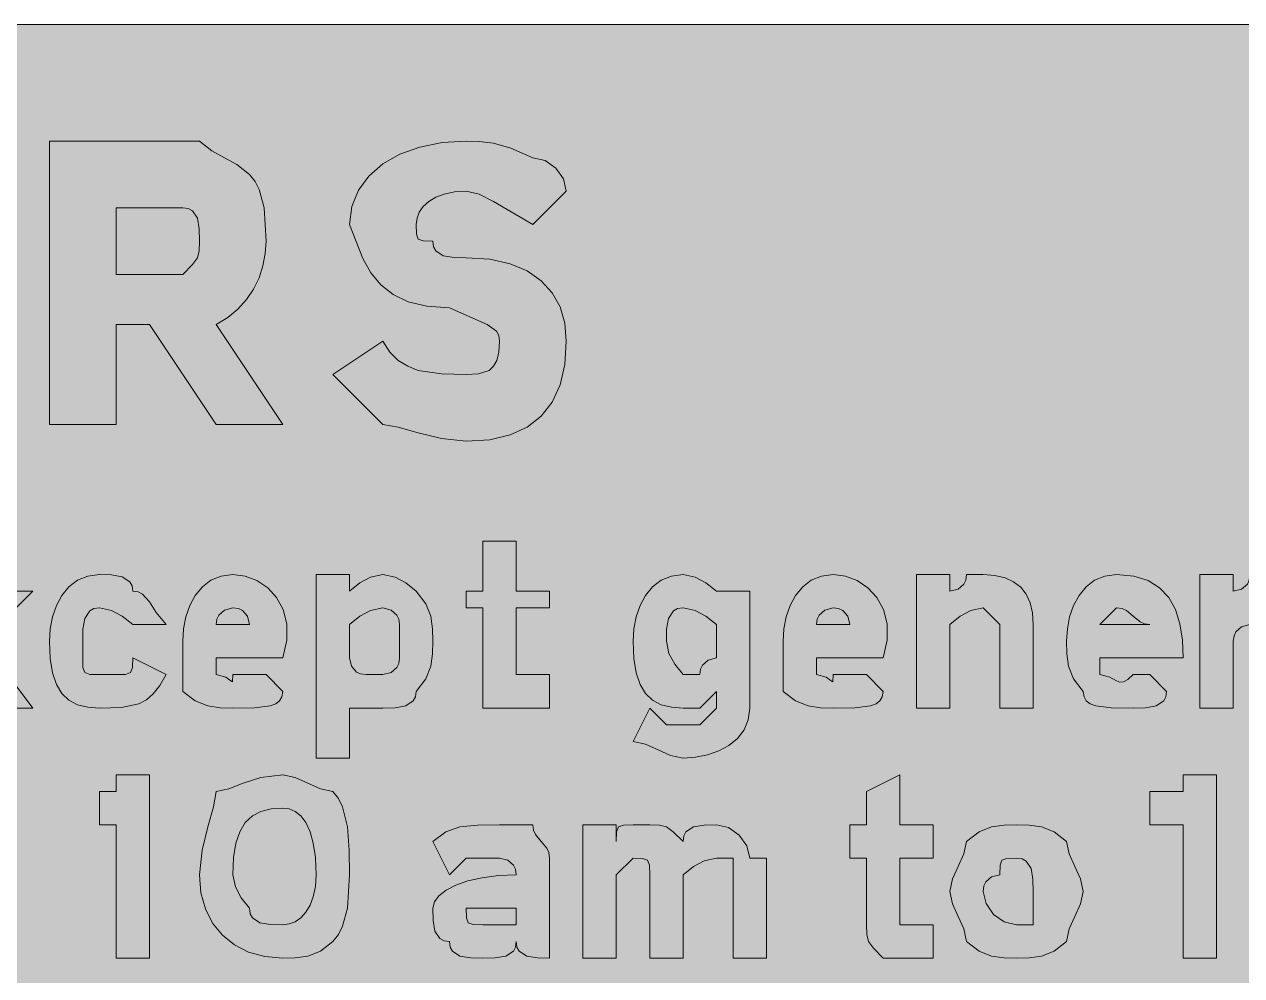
# Model space of a CAD drawing. Header units: metres. Extents: x 9 to 558, y 11 to 260.
# Drawn here: x 366.2 to 453.8, y 191.2 to 259.7 of the extents above; entities that cross this region are included whole.
import ezdxf

# ---------------------------------------------------------------- set-up
doc = ezdxf.new("R2010")
doc.units = ezdxf.units.M
for name, color, linetype, true_color in [('FILL_BLACK_000000', 7, 'Continuous', 0x000000), ('FILL_YELLOW_FFFF00', 7, 'Continuous', 0xffff00), ('STROKE_BLACK_000000', 7, 'Continuous', 0x000000)]:
    doc.layers.add(name, color=color, linetype=linetype, true_color=true_color)

msp = doc.modelspace()

# ---------------------------------------------------------------- hatches: boundary and pattern name
at = {"layer": 'FILL_BLACK_000000', "true_color": 0x000000}
h = msp.add_hatch(color=7, dxfattribs=at)
h.dxf.hatch_style = 1
h.paths.add_polyline_path([(368.01, 230.88), (368.01, 251.28), (378.81, 251.28), (379.71, 250.57), (380.61, 250.08), (381.51, 249.59), (382.41, 248.88), (382.81, 248.38), (383.1, 247.79), (383.46, 246.48), (383.61, 244.08), (383.55, 243.18), (383.38, 242.3), (383.1, 241.44), (382.71, 240.63), (382.2, 239.87), (381.58, 239.19), (380.85, 238.58), (380.01, 238.08), (384.81, 230.88), (380.01, 230.88), (375.21, 238.08), (372.81, 238.08), (372.81, 230.88), (368.01, 230.88)])
h.paths.add_polyline_path([(378.3, 242.39), (378.66, 242.88), (378.79, 243.37), (378.81, 244.08), (378.79, 244.96), (378.66, 245.73), (378.3, 246.27), (378.01, 246.43), (377.61, 246.48), (372.81, 246.48), (372.81, 241.68), (377.61, 241.68), (378.3, 242.39)], flags=16)
h = msp.add_hatch(color=7, dxfattribs=at)
h.dxf.hatch_style = 1
h.paths.add_polyline_path([(394.43, 244.59), (394.56, 244.23), (394.92, 244.1), (395.61, 244.08), (395.66, 243.68), (395.82, 243.39), (396.36, 243.03), (397.13, 242.9), (398.01, 242.88), (399.7, 242.77), (401.16, 242.45), (402.4, 241.93), (403.41, 241.23), (404.2, 240.36), (404.76, 239.34), (405.1, 238.17), (405.21, 236.88), (405.1, 235.19), (404.76, 233.73), (404.2, 232.49), (403.41, 231.48), (402.4, 230.69), (401.16, 230.13), (399.7, 229.79), (398.01, 229.68), (396.23, 229.87), (394.56, 230.28), (393.12, 230.69), (392.01, 230.88), (388.41, 234.48), (392.01, 236.88), (392.51, 236.09), (393.12, 235.49), (393.8, 235.07), (394.56, 234.78), (396.23, 234.52), (398.01, 234.48), (398.89, 234.52), (399.66, 234.78), (399.97, 235.07), (400.2, 235.49), (400.36, 236.09), (400.41, 236.88), (400.35, 237.28), (400.18, 237.59), (399.51, 238.08), (396.81, 239.28), (395.17, 239.39), (393.83, 239.71), (392.74, 240.23), (391.86, 240.93), (391.15, 241.8), (390.57, 242.82), (389.61, 245.28), (389.77, 246.57), (390.25, 247.74), (391, 248.76), (392.01, 249.63), (393.24, 250.33), (394.67, 250.85), (396.27, 251.17), (398.01, 251.28), (398.93, 251.26), (399.96, 251.13), (401.22, 250.77), (402.81, 250.08), (403.69, 249.87), (404.46, 249.33), (405, 248.56), (405.21, 247.68), (402.81, 245.28), (399.96, 246.93), (398.93, 247.47), (398.01, 247.68), (397.17, 247.63), (396.43, 247.47), (395.82, 247.24), (395.31, 246.93), (394.92, 246.57), (394.63, 246.16), (394.47, 245.73), (394.41, 245.28), (394.43, 244.59)])
h = msp.add_hatch(color=7, dxfattribs=at)
h.dxf.hatch_style = 1
h.paths.add_polyline_path([(404.01, 218.88), (404.01, 217.68), (401.61, 217.68), (401.61, 212.88), (402.81, 212.88), (404.01, 212.88), (404.01, 210.48), (401.61, 210.48), (399.21, 210.48), (399.21, 212.88), (399.21, 217.68), (398.01, 217.68), (398.01, 218.88), (399.21, 218.88), (399.21, 222.48), (401.61, 222.48), (401.61, 218.88), (404.01, 218.88)])
h = msp.add_hatch(color=7, dxfattribs=at)
h.dxf.hatch_style = 1
h.paths.add_polyline_path([(372.49, 220.06), (373.26, 219.93), (373.8, 219.57), (373.96, 219.28), (374.01, 218.88), (374.41, 218.83), (374.72, 218.67), (375.21, 218.13), (375.7, 217.36), (376.41, 216.48), (374.01, 216.48), (373.26, 217.08), (372.49, 217.49), (371.61, 217.68), (371.21, 217.63), (370.92, 217.47), (370.56, 216.93), (370.43, 216.16), (370.41, 215.28), (370.41, 214.08), (370.43, 213.39), (370.56, 213.03), (370.92, 212.9), (371.61, 212.88), (372.81, 212.88), (373.5, 212.9), (373.86, 213.03), (373.99, 213.39), (374.01, 214.08), (376.41, 212.88), (375.96, 212.09), (375.49, 211.49), (375, 211.07), (374.46, 210.78), (373.2, 210.52), (371.61, 210.48), (370.77, 210.54), (370.03, 210.72), (369.42, 211.05), (368.91, 211.53), (368.52, 212.18), (368.23, 213.01), (368.07, 214.04), (368.01, 215.28), (368.07, 216.18), (368.23, 217.04), (368.52, 217.85), (368.91, 218.58), (369.42, 219.19), (370.03, 219.67), (370.77, 219.97), (371.61, 220.08), (372.49, 220.06)])
h = msp.add_hatch(color=7, dxfattribs=at)
h.dxf.hatch_style = 1
h.paths.add_polyline_path([(380.01, 212.88), (380.7, 212.71), (381.06, 212.43), (381.19, 212.37), (381.21, 212.88), (383.61, 212.88), (384.81, 211.68), (384.75, 211.28), (384.58, 210.99), (384.3, 210.77), (383.91, 210.63), (382.78, 210.5), (381.21, 210.48), (380.31, 210.5), (379.41, 210.63), (378.51, 210.99), (377.61, 211.68), (377.61, 215.28), (377.67, 216.18), (377.83, 217.04), (378.12, 217.85), (378.51, 218.58), (379.02, 219.19), (379.63, 219.67), (380.37, 219.97), (381.21, 220.08), (382.1, 219.97), (382.95, 219.65), (383.72, 219.13), (384.36, 218.43), (384.83, 217.56), (385.09, 216.54), (385.1, 215.37), (384.81, 214.08), (380.01, 214.08), (380.01, 212.88)])
h.paths.add_polyline_path([(382.26, 217.08), (381.9, 217.49), (381.61, 217.63), (381.21, 217.68), (380.61, 217.53), (380.2, 217.17), (380.06, 216.88), (380.01, 216.48), (382.41, 216.48), (382.26, 217.08)], flags=16)
h = msp.add_hatch(color=7, dxfattribs=at)
h.dxf.hatch_style = 1
h.paths.add_polyline_path([(395.46, 213.48), (395.1, 212.58), (394.41, 211.68), (394.36, 211.28), (394.2, 210.99), (393.66, 210.63), (392.89, 210.5), (392.01, 210.48), (389.61, 210.48), (389.61, 206.88), (387.21, 206.88), (387.21, 220.08), (389.61, 220.08), (389.61, 218.88), (390.36, 219.48), (391.13, 219.89), (392.01, 220.08), (392.89, 219.89), (393.66, 219.48), (394.41, 218.88), (395.1, 217.98), (395.46, 217.08), (395.59, 216.18), (395.61, 215.28), (395.59, 214.38), (395.46, 213.48)])
h.paths.add_polyline_path([(393.02, 213.39), (393.16, 213.68), (393.21, 214.08), (393.21, 216.48), (393.16, 216.88), (393.02, 217.17), (392.61, 217.53), (392.01, 217.68), (391.13, 217.49), (390.36, 217.08), (389.61, 216.48), (389.61, 214.08), (389.76, 213.48), (390.12, 213.07), (390.41, 212.93), (390.81, 212.88), (392.01, 212.88), (392.61, 213.03), (393.02, 213.39)], flags=16)
h = msp.add_hatch(color=7, dxfattribs=at)
h.dxf.hatch_style = 1
h.paths.add_polyline_path([(418, 208.9), (417.52, 208.29), (416.91, 207.78), (416.18, 207.39), (415.37, 207.1), (414.51, 206.94), (413.61, 206.88), (412.71, 207.07), (411.81, 207.48), (410.91, 207.89), (410.01, 208.08), (411.21, 210.48), (412.41, 209.28), (414.81, 209.28), (416.01, 210.48), (416.01, 211.68), (414.81, 210.48), (413.61, 210.48), (412.77, 210.54), (412.03, 210.72), (411.42, 211.05), (410.91, 211.53), (410.52, 212.18), (410.23, 213.01), (410.07, 214.04), (410.01, 215.28), (410.07, 216.18), (410.23, 217.04), (410.52, 217.85), (410.91, 218.58), (411.42, 219.19), (412.03, 219.67), (412.77, 219.97), (413.61, 220.08), (414.49, 219.89), (415.26, 219.48), (416.01, 218.88), (418.41, 218.88), (418.41, 210.48), (418.3, 209.64), (418, 208.9)])
h.paths.add_polyline_path([(414.49, 217.49), (413.61, 217.68), (413.21, 217.63), (412.92, 217.47), (412.56, 216.93), (412.43, 216.16), (412.41, 215.28), (412.6, 214.4), (413.01, 213.63), (413.61, 212.88), (414.81, 212.88), (414.86, 213.28), (415, 213.57), (415.41, 213.93), (416.01, 214.08), (416.01, 216.48), (415.26, 217.08), (414.49, 217.49)], flags=16)
h = msp.add_hatch(color=7, dxfattribs=at)
h.dxf.hatch_style = 1
h.paths.add_polyline_path([(423.21, 212.88), (423.9, 212.71), (424.26, 212.43), (424.39, 212.37), (424.41, 212.88), (426.81, 212.88), (428.01, 211.68), (427.95, 211.28), (427.78, 210.99), (427.5, 210.77), (427.11, 210.63), (425.98, 210.5), (424.41, 210.48), (423.51, 210.5), (422.61, 210.63), (421.71, 210.99), (420.81, 211.68), (420.81, 215.28), (420.87, 216.18), (421.03, 217.04), (421.32, 217.85), (421.71, 218.58), (422.22, 219.19), (422.83, 219.67), (423.57, 219.97), (424.41, 220.08), (425.3, 219.97), (426.15, 219.65), (426.92, 219.13), (427.56, 218.43), (428.03, 217.56), (428.29, 216.54), (428.3, 215.37), (428.01, 214.08), (423.21, 214.08), (423.21, 212.88)])
h.paths.add_polyline_path([(425.61, 216.48), (425.46, 217.08), (425.1, 217.49), (424.81, 217.63), (424.41, 217.68), (423.81, 217.53), (423.4, 217.17), (423.26, 216.88), (423.21, 216.48), (425.61, 216.48)], flags=16)
h = msp.add_hatch(color=7, dxfattribs=at)
h.dxf.hatch_style = 1
h.paths.add_polyline_path([(436.41, 210.48), (436.41, 215.28), (436.41, 216.48), (435.21, 217.68), (434.33, 217.49), (433.56, 217.08), (432.81, 216.48), (432.81, 210.48), (430.41, 210.48), (430.41, 220.08), (432.81, 220.08), (432.81, 218.88), (433.41, 219.03), (433.82, 219.39), (433.96, 219.68), (434.01, 220.08), (435.21, 220.08), (436.05, 220.02), (436.78, 219.85), (437.4, 219.57), (437.91, 219.18), (438.3, 218.67), (438.58, 218.05), (438.75, 217.32), (438.81, 216.48), (438.81, 210.48), (436.41, 210.48)])
h = msp.add_hatch(color=7, dxfattribs=at)
h.dxf.hatch_style = 1
h.paths.add_polyline_path([(443.61, 212.88), (444.32, 212.71), (444.81, 212.43), (445.04, 212.35), (445.3, 212.37), (445.61, 212.54), (446.01, 212.88), (447.21, 212.88), (448.41, 211.68), (448.36, 211.28), (448.2, 210.99), (447.66, 210.63), (446.89, 210.5), (446.01, 210.48), (444.43, 210.5), (443.31, 210.63), (442.92, 210.77), (442.63, 210.99), (442.47, 211.28), (442.41, 211.68), (441.72, 212.58), (441.36, 213.48), (441.23, 214.38), (441.21, 215.28), (441.27, 216.18), (441.43, 217.04), (441.72, 217.85), (442.11, 218.58), (442.62, 219.19), (443.23, 219.67), (443.97, 219.97), (444.81, 220.08), (446.05, 219.97), (447.08, 219.65), (447.91, 219.13), (448.56, 218.43), (449.04, 217.56), (449.37, 216.54), (449.55, 215.37), (449.61, 214.08), (443.61, 214.08), (443.61, 212.88)])
h.paths.add_polyline_path([(446.81, 216.53), (446.5, 216.67), (446.01, 217.08), (445.52, 217.49), (445.21, 217.63), (444.81, 217.68), (443.61, 216.48), (447.21, 216.48), (446.81, 216.53)], flags=16)
h = msp.add_hatch(color=7, dxfattribs=at)
h.dxf.hatch_style = 1
h.paths.add_polyline_path([(450.81, 220.08), (453.21, 220.08), (453.21, 218.88), (453.81, 219.03), (454.22, 219.39), (454.36, 219.68), (454.41, 220.08), (456.81, 220.08), (456.81, 217.68), (455.93, 217.49), (455.16, 217.08), (454.41, 216.48), (453.81, 216.33), (453.4, 215.97), (453.26, 215.68), (453.21, 215.28), (453.21, 210.48), (450.81, 210.48), (450.81, 220.08)])
h = msp.add_hatch(color=7, dxfattribs=at)
h.dxf.hatch_style = 1
h.paths.add_polyline_path([(366.81, 218.88), (363.21, 215.28), (366.81, 210.48), (363.21, 210.48), (362.01, 212.88), (360.81, 210.48), (358.41, 210.48), (360.81, 215.28), (358.41, 218.88), (360.81, 218.88), (362.01, 216.48), (363.21, 218.88), (366.81, 218.88)])
h = msp.add_hatch(color=7, dxfattribs=at)
h.dxf.hatch_style = 1
h.paths.add_polyline_path([(375.21, 192.48), (372.81, 192.48), (372.81, 202.08), (371.61, 202.08), (371.61, 204.48), (372.81, 204.48), (372.81, 205.68), (375.21, 205.68), (375.21, 192.48)])
h = msp.add_hatch(color=7, dxfattribs=at)
h.dxf.hatch_style = 1
h.paths.add_polyline_path([(389.1, 194.77), (388.81, 194.18), (388.41, 193.68), (387.51, 192.99), (386.61, 192.63), (385.71, 192.5), (384.81, 192.48), (383.52, 192.59), (382.35, 192.91), (381.33, 193.43), (380.46, 194.13), (379.76, 195), (379.24, 196.02), (378.92, 197.19), (378.81, 198.48), (379, 200.26), (379.41, 201.93), (379.82, 203.37), (380.01, 204.48), (380.93, 204.67), (381.96, 205.08), (383.22, 205.49), (384.81, 205.68), (385.71, 205.49), (386.61, 205.08), (387.51, 204.67), (388.41, 204.48), (388.81, 203.98), (389.1, 203.37), (389.46, 201.93), (389.59, 200.26), (389.61, 198.48), (389.46, 196.08), (389.1, 194.77)])
h.paths.add_polyline_path([(387, 200.75), (386.77, 201.58), (386.46, 202.23), (386.1, 202.71), (385.69, 203.04), (385.26, 203.22), (384.81, 203.28), (383.97, 203.22), (383.23, 203.04), (382.62, 202.71), (382.11, 202.23), (381.72, 201.58), (381.43, 200.75), (381.27, 199.72), (381.21, 198.48), (381.4, 197.6), (381.81, 196.83), (382.41, 196.08), (382.46, 195.68), (382.62, 195.39), (383.16, 195.03), (383.93, 194.9), (384.81, 194.88), (385.26, 194.94), (385.69, 195.1), (386.1, 195.39), (386.46, 195.78), (386.77, 196.29), (387, 196.9), (387.16, 197.64), (387.21, 198.48), (387.16, 199.72), (387, 200.75)], flags=16)
h = msp.add_hatch(color=7, dxfattribs=at)
h.dxf.hatch_style = 1
h.paths.add_polyline_path([(431.61, 202.08), (431.61, 199.68), (429.21, 199.68), (429.21, 196.08), (429.21, 194.88), (430.41, 194.88), (431.61, 194.88), (431.61, 192.48), (429.21, 192.48), (428.01, 192.48), (427.32, 193.19), (426.96, 193.68), (426.83, 194.17), (426.81, 194.88), (426.81, 199.68), (425.61, 199.68), (425.61, 202.08), (426.81, 202.08), (426.81, 204.48), (429.21, 205.68), (429.21, 202.08), (431.61, 202.08)])
h = msp.add_hatch(color=7, dxfattribs=at)
h.dxf.hatch_style = 1
h.paths.add_polyline_path([(452.01, 192.48), (449.61, 192.48), (449.61, 202.08), (447.21, 202.08), (447.21, 204.48), (448.41, 204.48), (449.61, 204.48), (449.61, 205.68), (452.01, 205.68), (452.01, 192.48)])
h = msp.add_hatch(color=7, dxfattribs=at)
h.dxf.hatch_style = 1
h.paths.add_polyline_path([(401.42, 199.17), (401.01, 199.53), (400.41, 199.68), (398.01, 199.68), (396.81, 198.48), (395.61, 200.88), (396.53, 201.57), (397.56, 201.93), (398.82, 202.06), (400.41, 202.08), (402.81, 202.08), (402.86, 201.68), (403, 201.37), (403.41, 200.88), (403.82, 200.39), (403.96, 200.08), (404.01, 199.68), (404.01, 194.88), (404.01, 192.48), (403.13, 192.5), (402.36, 192.63), (401.82, 192.99), (401.66, 193.28), (401.61, 193.68), (401.56, 193.28), (401.4, 192.99), (400.86, 192.63), (400.09, 192.5), (399.21, 192.48), (398.33, 192.5), (397.56, 192.63), (397.02, 192.99), (396.86, 193.28), (396.81, 193.68), (396.41, 193.73), (396.12, 193.89), (395.76, 194.43), (395.63, 195.2), (395.61, 196.08), (395.72, 196.53), (396.04, 196.96), (396.56, 197.37), (397.26, 197.73), (398.13, 198.04), (399.15, 198.27), (400.32, 198.43), (401.61, 198.48), (401.56, 198.88), (401.42, 199.17)])
h.paths.add_polyline_path([(398.16, 195.03), (398.52, 194.9), (399.21, 194.88), (400.41, 194.88), (401.61, 194.88), (401.61, 196.08), (399.21, 196.08), (398.01, 196.08), (398.03, 195.39), (398.16, 195.03)], flags=16)
h = msp.add_hatch(color=7, dxfattribs=at)
h.dxf.hatch_style = 1
h.paths.add_polyline_path([(415.13, 199.49), (414.36, 199.08), (413.61, 198.48), (413.61, 192.48), (411.21, 192.48), (411.21, 198.48), (411.19, 199.17), (411.06, 199.53), (410.7, 199.66), (410.01, 199.68), (408.81, 198.48), (408.81, 192.48), (406.41, 192.48), (406.41, 202.08), (408.81, 202.08), (408.81, 200.88), (408.83, 201.57), (408.96, 201.93), (409.32, 202.06), (410.01, 202.08), (411.21, 202.08), (411.92, 202.06), (412.41, 201.93), (412.9, 201.57), (413.61, 200.88), (413.66, 201.28), (413.82, 201.57), (414.36, 201.93), (415.13, 202.06), (416.01, 202.08), (416.89, 201.87), (417.66, 201.33), (418.2, 200.56), (418.41, 199.68), (419.61, 199.68), (419.61, 192.48), (417.21, 192.48), (417.21, 198.48), (417.21, 199.68), (416.01, 199.68), (415.13, 199.49)])
h = msp.add_hatch(color=7, dxfattribs=at)
h.dxf.hatch_style = 1
h.paths.add_polyline_path([(441.81, 195.48), (441.4, 194.58), (441.21, 193.68), (440.31, 192.99), (439.41, 192.63), (438.51, 192.5), (437.61, 192.48), (436.71, 192.5), (435.81, 192.63), (434.91, 192.99), (434.01, 193.68), (433.82, 194.58), (433.41, 195.48), (433, 196.38), (432.81, 197.28), (433, 198.18), (433.41, 199.08), (433.82, 199.98), (434.01, 200.88), (434.91, 201.57), (435.81, 201.93), (436.71, 202.06), (437.61, 202.08), (438.51, 202.06), (439.41, 201.93), (440.31, 201.57), (441.21, 200.88), (441.4, 199.98), (441.81, 199.08), (442.22, 198.18), (442.41, 197.28), (442.22, 196.38), (441.81, 195.48)])
h.paths.add_polyline_path([(438.66, 198.93), (438.3, 199.47), (438.01, 199.63), (437.61, 199.68), (436.92, 199.66), (436.56, 199.53), (436.43, 199.17), (436.41, 198.48), (435.81, 198.33), (435.4, 197.97), (435.26, 197.68), (435.21, 197.28), (435.42, 196.4), (435.96, 195.63), (436.73, 195.09), (437.61, 194.88), (438.81, 194.88), (438.81, 197.28), (438.79, 198.16), (438.66, 198.93)], flags=16)
at = {"layer": 'FILL_YELLOW_FFFF00', "true_color": 0xffff00}
h = msp.add_hatch(color=7, dxfattribs=at)
h.dxf.hatch_style = 1
h.paths.add_polyline_path([(551.26, 259.63), (552.02, 259.47), (553.41, 258.93), (556.41, 257.28), (556.81, 256.78), (557.1, 256.19), (557.46, 254.88), (557.61, 252.48), (557.61, 18.48), (557.61, 16.08), (557.42, 15.2), (557.01, 14.43), (556.41, 13.68), (554.8, 12.29), (554.09, 11.87), (553.41, 11.58), (552.02, 11.32), (550.41, 11.28), (16.41, 11.28), (14.01, 11.28), (13.13, 11.99), (12.36, 12.48), (11.82, 12.97), (11.66, 13.28), (11.61, 13.68), (10.82, 14.13), (10.22, 14.6), (9.8, 15.09), (9.51, 15.63), (9.25, 16.89), (9.21, 18.48), (9.21, 252.48), (9.21, 254.88), (11.61, 257.28), (12.36, 257.88), (13.13, 258.29), (14.01, 258.48), (14.76, 259.08), (15.53, 259.49), (16.41, 259.68), (550.41, 259.68), (551.26, 259.63)])

# ---------------------------------------------------------------- linework, layer by layer
at = {"layer": 'FILL_BLACK_000000', "lineweight": 0, "true_color": 0x000000}
for points in [[(368.01, 230.88), (368.01, 251.28), (378.81, 251.28), (379.71, 250.57), (380.61, 250.08), (381.51, 249.59), (382.41, 248.88), (382.81, 248.38), (383.1, 247.79), (383.46, 246.48), (383.61, 244.08), (383.55, 243.18), (383.38, 242.3), (383.1, 241.44), (382.71, 240.63), (382.2, 239.87), (381.58, 239.19), (380.85, 238.58), (380.01, 238.08), (384.81, 230.88), (380.01, 230.88), (375.21, 238.08), (372.81, 238.08), (372.81, 230.88)], [(394.43, 244.59), (394.56, 244.23), (394.92, 244.1), (395.61, 244.08), (395.66, 243.68), (395.82, 243.39), (396.36, 243.03), (397.13, 242.9), (398.01, 242.88), (399.7, 242.77), (401.16, 242.45), (402.4, 241.93), (403.41, 241.23), (404.2, 240.36), (404.76, 239.34), (405.1, 238.17), (405.21, 236.88), (405.1, 235.19), (404.76, 233.73), (404.2, 232.49), (403.41, 231.48), (402.4, 230.69), (401.16, 230.13), (399.7, 229.79), (398.01, 229.68), (396.23, 229.87), (394.56, 230.28), (393.12, 230.69), (392.01, 230.88), (388.41, 234.48), (392.01, 236.88), (392.51, 236.09), (393.12, 235.49), (393.8, 235.07), (394.56, 234.78), (396.23, 234.52), (398.01, 234.48), (398.89, 234.52), (399.66, 234.78), (399.97, 235.07), (400.2, 235.49), (400.36, 236.09), (400.41, 236.88), (400.35, 237.28), (400.18, 237.59), (399.51, 238.08), (396.81, 239.28), (395.17, 239.39), (393.83, 239.71), (392.74, 240.23), (391.86, 240.93), (391.15, 241.8), (390.57, 242.82), (389.61, 245.28), (389.77, 246.57), (390.25, 247.74), (391, 248.76), (392.01, 249.63), (393.24, 250.33), (394.67, 250.85), (396.27, 251.17), (398.01, 251.28), (398.93, 251.26), (399.96, 251.13), (401.22, 250.77), (402.81, 250.08), (403.69, 249.87), (404.46, 249.33), (405, 248.56), (405.21, 247.68), (402.81, 245.28), (399.96, 246.93), (398.93, 247.47), (398.01, 247.68), (397.17, 247.63), (396.43, 247.47), (395.82, 247.24), (395.31, 246.93), (394.92, 246.57), (394.63, 246.16), (394.47, 245.73), (394.41, 245.28)], [(378.3, 242.39), (378.66, 242.88), (378.79, 243.37), (378.81, 244.08), (378.79, 244.96), (378.66, 245.73), (378.3, 246.27), (378.01, 246.43), (377.61, 246.48), (372.81, 246.48), (372.81, 241.68), (377.61, 241.68)], [(404.01, 218.88), (404.01, 217.68), (401.61, 217.68), (401.61, 212.88), (402.81, 212.88), (404.01, 212.88), (404.01, 210.48), (401.61, 210.48), (399.21, 210.48), (399.21, 212.88), (399.21, 217.68), (398.01, 217.68), (398.01, 218.88), (399.21, 218.88), (399.21, 222.48), (401.61, 222.48), (401.61, 218.88)], [(372.49, 220.06), (373.26, 219.93), (373.8, 219.57), (373.96, 219.28), (374.01, 218.88), (374.41, 218.83), (374.72, 218.67), (375.21, 218.13), (375.7, 217.36), (376.41, 216.48), (374.01, 216.48), (373.26, 217.08), (372.49, 217.49), (371.61, 217.68), (371.21, 217.63), (370.92, 217.47), (370.56, 216.93), (370.43, 216.16), (370.41, 215.28), (370.41, 214.08), (370.43, 213.39), (370.56, 213.03), (370.92, 212.9), (371.61, 212.88), (372.81, 212.88), (373.5, 212.9), (373.86, 213.03), (373.99, 213.39), (374.01, 214.08), (376.41, 212.88), (375.96, 212.09), (375.49, 211.49), (375, 211.07), (374.46, 210.78), (373.2, 210.52), (371.61, 210.48), (370.77, 210.54), (370.03, 210.72), (369.42, 211.05), (368.91, 211.53), (368.52, 212.18), (368.23, 213.01), (368.07, 214.04), (368.01, 215.28), (368.07, 216.18), (368.23, 217.04), (368.52, 217.85), (368.91, 218.58), (369.42, 219.19), (370.03, 219.67), (370.77, 219.97), (371.61, 220.08)], [(380.01, 212.88), (380.7, 212.71), (381.06, 212.43), (381.19, 212.37), (381.21, 212.88), (383.61, 212.88), (384.81, 211.68), (384.75, 211.28), (384.58, 210.99), (384.3, 210.77), (383.91, 210.63), (382.78, 210.5), (381.21, 210.48), (380.31, 210.5), (379.41, 210.63), (378.51, 210.99), (377.61, 211.68), (377.61, 215.28), (377.67, 216.18), (377.83, 217.04), (378.12, 217.85), (378.51, 218.58), (379.02, 219.19), (379.63, 219.67), (380.37, 219.97), (381.21, 220.08), (382.1, 219.97), (382.95, 219.65), (383.72, 219.13), (384.36, 218.43), (384.83, 217.56), (385.09, 216.54), (385.1, 215.37), (384.81, 214.08), (380.01, 214.08)], [(395.46, 213.48), (395.1, 212.58), (394.41, 211.68), (394.36, 211.28), (394.2, 210.99), (393.66, 210.63), (392.89, 210.5), (392.01, 210.48), (389.61, 210.48), (389.61, 206.88), (387.21, 206.88), (387.21, 220.08), (389.61, 220.08), (389.61, 218.88), (390.36, 219.48), (391.13, 219.89), (392.01, 220.08), (392.89, 219.89), (393.66, 219.48), (394.41, 218.88), (395.1, 217.98), (395.46, 217.08), (395.59, 216.18), (395.61, 215.28), (395.59, 214.38)], [(418, 208.9), (417.52, 208.29), (416.91, 207.78), (416.18, 207.39), (415.37, 207.1), (414.51, 206.94), (413.61, 206.88), (412.71, 207.07), (411.81, 207.48), (410.91, 207.89), (410.01, 208.08), (411.21, 210.48), (412.41, 209.28), (414.81, 209.28), (416.01, 210.48), (416.01, 211.68), (414.81, 210.48), (413.61, 210.48), (412.77, 210.54), (412.03, 210.72), (411.42, 211.05), (410.91, 211.53), (410.52, 212.18), (410.23, 213.01), (410.07, 214.04), (410.01, 215.28), (410.07, 216.18), (410.23, 217.04), (410.52, 217.85), (410.91, 218.58), (411.42, 219.19), (412.03, 219.67), (412.77, 219.97), (413.61, 220.08), (414.49, 219.89), (415.26, 219.48), (416.01, 218.88), (418.41, 218.88), (418.41, 210.48), (418.3, 209.64)], [(423.21, 212.88), (423.9, 212.71), (424.26, 212.43), (424.39, 212.37), (424.41, 212.88), (426.81, 212.88), (428.01, 211.68), (427.95, 211.28), (427.78, 210.99), (427.5, 210.77), (427.11, 210.63), (425.98, 210.5), (424.41, 210.48), (423.51, 210.5), (422.61, 210.63), (421.71, 210.99), (420.81, 211.68), (420.81, 215.28), (420.87, 216.18), (421.03, 217.04), (421.32, 217.85), (421.71, 218.58), (422.22, 219.19), (422.83, 219.67), (423.57, 219.97), (424.41, 220.08), (425.3, 219.97), (426.15, 219.65), (426.92, 219.13), (427.56, 218.43), (428.03, 217.56), (428.29, 216.54), (428.3, 215.37), (428.01, 214.08), (423.21, 214.08)], [(436.41, 210.48), (436.41, 215.28), (436.41, 216.48), (435.21, 217.68), (434.33, 217.49), (433.56, 217.08), (432.81, 216.48), (432.81, 210.48), (430.41, 210.48), (430.41, 220.08), (432.81, 220.08), (432.81, 218.88), (433.41, 219.03), (433.82, 219.39), (433.96, 219.68), (434.01, 220.08), (435.21, 220.08), (436.05, 220.02), (436.78, 219.85), (437.4, 219.57), (437.91, 219.18), (438.3, 218.67), (438.58, 218.05), (438.75, 217.32), (438.81, 216.48), (438.81, 210.48)], [(443.61, 212.88), (444.32, 212.71), (444.81, 212.43), (445.04, 212.35), (445.3, 212.37), (445.61, 212.54), (446.01, 212.88), (447.21, 212.88), (448.41, 211.68), (448.36, 211.28), (448.2, 210.99), (447.66, 210.63), (446.89, 210.5), (446.01, 210.48), (444.43, 210.5), (443.31, 210.63), (442.92, 210.77), (442.63, 210.99), (442.47, 211.28), (442.41, 211.68), (441.72, 212.58), (441.36, 213.48), (441.23, 214.38), (441.21, 215.28), (441.27, 216.18), (441.43, 217.04), (441.72, 217.85), (442.11, 218.58), (442.62, 219.19), (443.23, 219.67), (443.97, 219.97), (444.81, 220.08), (446.05, 219.97), (447.08, 219.65), (447.91, 219.13), (448.56, 218.43), (449.04, 217.56), (449.37, 216.54), (449.55, 215.37), (449.61, 214.08), (443.61, 214.08)], [(450.81, 220.08), (453.21, 220.08), (453.21, 218.88), (453.81, 219.03), (454.22, 219.39), (454.36, 219.68), (454.41, 220.08), (456.81, 220.08), (456.81, 217.68), (455.93, 217.49), (455.16, 217.08), (454.41, 216.48), (453.81, 216.33), (453.4, 215.97), (453.26, 215.68), (453.21, 215.28), (453.21, 210.48), (450.81, 210.48)], [(366.81, 218.88), (363.21, 215.28), (366.81, 210.48), (363.21, 210.48), (362.01, 212.88), (360.81, 210.48), (358.41, 210.48), (360.81, 215.28), (358.41, 218.88), (360.81, 218.88), (362.01, 216.48), (363.21, 218.88)], [(382.26, 217.08), (381.9, 217.49), (381.61, 217.63), (381.21, 217.68), (380.61, 217.53), (380.2, 217.17), (380.06, 216.88), (380.01, 216.48), (382.41, 216.48)], [(393.02, 213.39), (393.16, 213.68), (393.21, 214.08), (393.21, 216.48), (393.16, 216.88), (393.02, 217.17), (392.61, 217.53), (392.01, 217.68), (391.13, 217.49), (390.36, 217.08), (389.61, 216.48), (389.61, 214.08), (389.76, 213.48), (390.12, 213.07), (390.41, 212.93), (390.81, 212.88), (392.01, 212.88), (392.61, 213.03)], [(414.49, 217.49), (413.61, 217.68), (413.21, 217.63), (412.92, 217.47), (412.56, 216.93), (412.43, 216.16), (412.41, 215.28), (412.6, 214.4), (413.01, 213.63), (413.61, 212.88), (414.81, 212.88), (414.86, 213.28), (415, 213.57), (415.41, 213.93), (416.01, 214.08), (416.01, 216.48), (415.26, 217.08)], [(425.61, 216.48), (425.46, 217.08), (425.1, 217.49), (424.81, 217.63), (424.41, 217.68), (423.81, 217.53), (423.4, 217.17), (423.26, 216.88), (423.21, 216.48)], [(446.81, 216.53), (446.5, 216.67), (446.01, 217.08), (445.52, 217.49), (445.21, 217.63), (444.81, 217.68), (443.61, 216.48), (447.21, 216.48)], [(375.21, 192.48), (372.81, 192.48), (372.81, 202.08), (371.61, 202.08), (371.61, 204.48), (372.81, 204.48), (372.81, 205.68), (375.21, 205.68)], [(389.1, 194.77), (388.81, 194.18), (388.41, 193.68), (387.51, 192.99), (386.61, 192.63), (385.71, 192.5), (384.81, 192.48), (383.52, 192.59), (382.35, 192.91), (381.33, 193.43), (380.46, 194.13), (379.76, 195), (379.24, 196.02), (378.92, 197.19), (378.81, 198.48), (379, 200.26), (379.41, 201.93), (379.82, 203.37), (380.01, 204.48), (380.93, 204.67), (381.96, 205.08), (383.22, 205.49), (384.81, 205.68), (385.71, 205.49), (386.61, 205.08), (387.51, 204.67), (388.41, 204.48), (388.81, 203.98), (389.1, 203.37), (389.46, 201.93), (389.59, 200.26), (389.61, 198.48), (389.46, 196.08)], [(431.61, 202.08), (431.61, 199.68), (429.21, 199.68), (429.21, 196.08), (429.21, 194.88), (430.41, 194.88), (431.61, 194.88), (431.61, 192.48), (429.21, 192.48), (428.01, 192.48), (427.32, 193.19), (426.96, 193.68), (426.83, 194.17), (426.81, 194.88), (426.81, 199.68), (425.61, 199.68), (425.61, 202.08), (426.81, 202.08), (426.81, 204.48), (429.21, 205.68), (429.21, 202.08)], [(452.01, 192.48), (449.61, 192.48), (449.61, 202.08), (447.21, 202.08), (447.21, 204.48), (448.41, 204.48), (449.61, 204.48), (449.61, 205.68), (452.01, 205.68)], [(387, 200.75), (386.77, 201.58), (386.46, 202.23), (386.1, 202.71), (385.69, 203.04), (385.26, 203.22), (384.81, 203.28), (383.97, 203.22), (383.23, 203.04), (382.62, 202.71), (382.11, 202.23), (381.72, 201.58), (381.43, 200.75), (381.27, 199.72), (381.21, 198.48), (381.4, 197.6), (381.81, 196.83), (382.41, 196.08), (382.46, 195.68), (382.62, 195.39), (383.16, 195.03), (383.93, 194.9), (384.81, 194.88), (385.26, 194.94), (385.69, 195.1), (386.1, 195.39), (386.46, 195.78), (386.77, 196.29), (387, 196.9), (387.16, 197.64), (387.21, 198.48), (387.16, 199.72)], [(401.42, 199.17), (401.01, 199.53), (400.41, 199.68), (398.01, 199.68), (396.81, 198.48), (395.61, 200.88), (396.53, 201.57), (397.56, 201.93), (398.82, 202.06), (400.41, 202.08), (402.81, 202.08), (402.86, 201.68), (403, 201.37), (403.41, 200.88), (403.82, 200.39), (403.96, 200.08), (404.01, 199.68), (404.01, 194.88), (404.01, 192.48), (403.13, 192.5), (402.36, 192.63), (401.82, 192.99), (401.66, 193.28), (401.61, 193.68), (401.56, 193.28), (401.4, 192.99), (400.86, 192.63), (400.09, 192.5), (399.21, 192.48), (398.33, 192.5), (397.56, 192.63), (397.02, 192.99), (396.86, 193.28), (396.81, 193.68), (396.41, 193.73), (396.12, 193.89), (395.76, 194.43), (395.63, 195.2), (395.61, 196.08), (395.72, 196.53), (396.04, 196.96), (396.56, 197.37), (397.26, 197.73), (398.13, 198.04), (399.15, 198.27), (400.32, 198.43), (401.61, 198.48), (401.56, 198.88)], [(415.13, 199.49), (414.36, 199.08), (413.61, 198.48), (413.61, 192.48), (411.21, 192.48), (411.21, 198.48), (411.19, 199.17), (411.06, 199.53), (410.7, 199.66), (410.01, 199.68), (408.81, 198.48), (408.81, 192.48), (406.41, 192.48), (406.41, 202.08), (408.81, 202.08), (408.81, 200.88), (408.83, 201.57), (408.96, 201.93), (409.32, 202.06), (410.01, 202.08), (411.21, 202.08), (411.92, 202.06), (412.41, 201.93), (412.9, 201.57), (413.61, 200.88), (413.66, 201.28), (413.82, 201.57), (414.36, 201.93), (415.13, 202.06), (416.01, 202.08), (416.89, 201.87), (417.66, 201.33), (418.2, 200.56), (418.41, 199.68), (419.61, 199.68), (419.61, 192.48), (417.21, 192.48), (417.21, 198.48), (417.21, 199.68), (416.01, 199.68)], [(441.81, 195.48), (441.4, 194.58), (441.21, 193.68), (440.31, 192.99), (439.41, 192.63), (438.51, 192.5), (437.61, 192.48), (436.71, 192.5), (435.81, 192.63), (434.91, 192.99), (434.01, 193.68), (433.82, 194.58), (433.41, 195.48), (433, 196.38), (432.81, 197.28), (433, 198.18), (433.41, 199.08), (433.82, 199.98), (434.01, 200.88), (434.91, 201.57), (435.81, 201.93), (436.71, 202.06), (437.61, 202.08), (438.51, 202.06), (439.41, 201.93), (440.31, 201.57), (441.21, 200.88), (441.4, 199.98), (441.81, 199.08), (442.22, 198.18), (442.41, 197.28), (442.22, 196.38)], [(438.66, 198.93), (438.3, 199.47), (438.01, 199.63), (437.61, 199.68), (436.92, 199.66), (436.56, 199.53), (436.43, 199.17), (436.41, 198.48), (435.81, 198.33), (435.4, 197.97), (435.26, 197.68), (435.21, 197.28), (435.42, 196.4), (435.96, 195.63), (436.73, 195.09), (437.61, 194.88), (438.81, 194.88), (438.81, 197.28), (438.79, 198.16)], [(398.16, 195.03), (398.52, 194.9), (399.21, 194.88), (400.41, 194.88), (401.61, 194.88), (401.61, 196.08), (399.21, 196.08), (398.01, 196.08), (398.03, 195.39)]]:
    msp.add_lwpolyline(points, close=True, dxfattribs=at)
at = {"layer": 'FILL_YELLOW_FFFF00', "lineweight": 0, "true_color": 0xffff00}
msp.add_lwpolyline([(16.41, 259.68), (550.41, 259.68), (551.26, 259.63), (552.02, 259.47), (553.41, 258.93), (556.41, 257.28), (556.81, 256.78), (557.1, 256.19), (557.46, 254.88), (557.61, 252.48), (557.61, 18.48), (557.61, 16.08), (557.42, 15.2), (557.01, 14.43), (556.41, 13.68), (554.8, 12.29), (554.09, 11.87), (553.41, 11.58), (552.02, 11.32), (550.41, 11.28), (16.41, 11.28)], dxfattribs=at)
at = {"layer": 'STROKE_BLACK_000000', "lineweight": 0, "true_color": 0x000000}
msp.add_lwpolyline([(400.61, 201.92), (400.61, 201.92)], dxfattribs=at)

doc.saveas('drawing.dxf')
